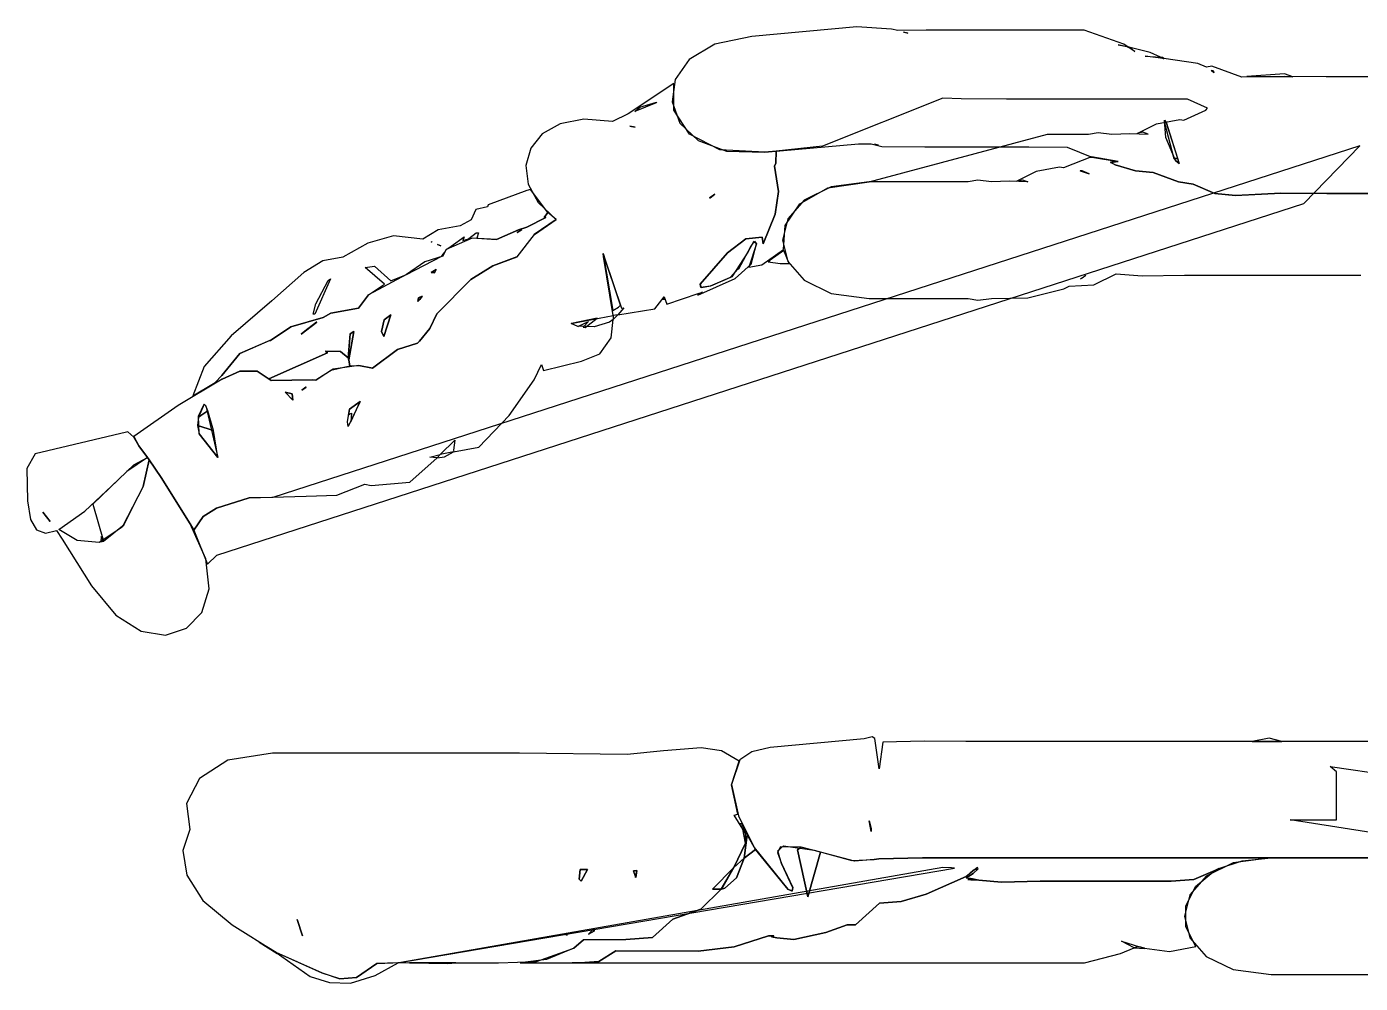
# Model space of a CAD drawing. Extents: x -74 to 153, y -120 to 75.
# Drawn here: x 94.6 to 128.78, y -27.63 to -3.12 of the extents above; entities that cross this region are included whole.
import ezdxf

# ---------------------------------------------------------------- set-up
doc = ezdxf.new("R2010")
doc.units = 0

msp = doc.modelspace()

# ---------------------------------------------------------------- linework, layer by layer
at = {"layer": 'Layer 1'}
for p, q in [((113.18589, -3.369374), (112.232254, -3.563306)), ((115.871, -3.1194), (113.18589, -3.369374)), ((115.871418, -3.119383), (115.871, -3.1194)), ((116.764412, -3.182679), (115.871418, -3.119383)), ((116.924403, -3.216951), (116.764412, -3.182679)), ((117.651567, -3.208638), (116.924403, -3.216951)), ((117.070253, -3.255909), (117.097239, -3.25853)), ((117.185583, -3.289084), (117.070253, -3.255909)), ((117.070253, -3.255909), (117.070253, -3.255909)), ((117.097239, -3.25853), (117.185583, -3.289084)), ((119.038967, -3.210535), (117.651567, -3.208638)), ((120.282277, -3.210833), (119.038967, -3.210535)), ((121.704537, -3.210833), (120.282277, -3.210833)), ((122.719597, -3.571064), (121.704537, -3.210833)), ((112.232254, -3.563306), (111.579197, -3.956975)), ((122.8284, -3.64486), (122.575653, -3.58419)), ((122.575653, -3.58419), (122.805648, -3.629401)), ((122.805648, -3.629401), (122.719597, -3.571064)), ((122.80522, -3.629411), (122.827972, -3.64487)), ((122.858886, -3.645162), (122.80522, -3.629411)), ((122.80522, -3.629411), (122.80522, -3.629411)), ((122.827972, -3.64487), (122.878136, -3.6561)), ((122.999181, -3.751762), (122.8284, -3.64486)), ((122.878136, -3.6561), (122.858886, -3.645162)), ((123.39281, -3.784723), (122.878564, -3.65609)), ((122.878564, -3.65609), (122.999181, -3.751762)), ((111.579197, -3.956975), (111.218554, -4.475817)), ((123.727517, -3.935961), (123.265048, -3.877041)), ((123.265048, -3.877041), (123.656781, -3.896438)), ((123.656781, -3.896438), (123.39281, -3.784723)), ((123.656353, -3.896448), (123.727089, -3.935972)), ((123.656353, -3.896449), (123.656353, -3.896448)), ((123.708563, -3.904762), (123.656353, -3.896449)), ((123.745025, -3.937868), (123.708563, -3.904762)), ((123.727089, -3.935972), (123.745025, -3.937868)), ((123.745453, -3.937858), (123.727517, -3.935961)), ((124.618032, -4.065179), (123.745453, -3.937858)), ((124.836797, -4.152393), (124.618032, -4.065179)), ((124.97476, -4.129495), (124.836797, -4.152393)), ((124.960033, -4.242988), (125.003783, -4.242241)), ((125.026131, -4.304704), (124.960033, -4.242988)), ((125.738535, -4.413451), (124.97476, -4.129495)), ((125.003783, -4.242241), (125.026131, -4.304704)), ((125.003783, -4.242241), (125.003783, -4.242241)), ((126.824775, -4.395804), (125.738535, -4.413451)), ((126.833, -4.32581), (125.871025, -4.396544)), ((125.871025, -4.396544), (126.824981, -4.395797)), ((127.907655, -4.404554), (126.824775, -4.395804)), ((126.824981, -4.395797), (127.048263, -4.404985)), ((126.833292, -4.325793), (126.833, -4.32581)), ((127.048263, -4.404985), (126.833292, -4.325793)), ((129.289795, -4.405719), (127.907655, -4.404554)), ((111.186, -4.57199), (110.01401, -5.352976)), ((111.218554, -4.475817), (111.142161, -5.045267)), ((111.186007, -4.571986), (111.186, -4.57199)), ((111.186143, -5.258686), (111.186007, -4.571986)), ((110.733122, -5.074128), (110.188111, -5.296538)), ((110.310908, -5.183802), (110.741, -5.056189)), ((110.741, -5.05619), (110.733122, -5.074128)), ((110.741, -5.056189), (110.741, -5.05619)), ((111.142161, -5.045267), (111.341853, -5.590761)), ((118.081494, -4.951772), (114.99862, -6.176255)), ((118.548921, -4.971169), (118.081494, -4.951772)), ((119.710551, -4.973648), (118.548921, -4.971169)), ((120.471847, -4.973051), (119.710551, -4.973648)), ((121.014528, -4.9732), (120.471847, -4.973051)), ((121.146808, -4.9732), (121.014528, -4.9732)), ((122.059194, -4.9732), (121.146808, -4.9732)), ((122.273, -4.9732), (122.059194, -4.9732)), ((122.744399, -4.9732), (122.273, -4.9732)), ((123.365104, -4.973349), (122.744399, -4.9732)), ((123.366, -4.9732), (123.365104, -4.973349)), ((123.421019, -4.973195), (123.366, -4.9732)), ((124.228111, -4.973195), (123.421019, -4.973195)), ((124.349743, -4.977862), (124.228111, -4.973195)), ((124.862526, -5.209168), (124.349743, -4.977862)), ((110.01401, -5.352976), (109.615273, -5.552197)), ((110.188111, -5.296538), (110.310908, -5.183802)), ((111.583969, -5.869328), (111.186143, -5.258686)), ((124.254799, -5.51427), (124.820524, -5.260067)), ((124.820524, -5.260067), (124.862526, -5.209168)), ((108.267896, -5.604193), (107.811896, -5.865706)), ((108.872839, -5.487414), (108.267896, -5.604193)), ((109.615273, -5.552197), (108.872839, -5.487414)), ((110.054957, -5.668291), (110.191827, -5.692565)), ((110.191827, -5.692565), (110.054957, -5.668291)), ((110.054957, -5.668291), (110.054957, -5.668291)), ((111.341853, -5.590761), (111.809464, -6.037733)), ((123.05991, -5.856271), (123.557012, -5.609163)), ((123.557012, -5.609163), (124.153, -5.49604)), ((123.797704, -5.552488), (123.74972, -5.5503)), ((123.74972, -5.5503), (123.74975, -5.5503)), ((123.74975, -5.5503), (123.999578, -6.493608)), ((123.798837, -5.954408), (123.764713, -5.510918)), ((123.764713, -5.510918), (123.764713, -5.510921)), ((123.764713, -5.510921), (123.804528, -5.56605)), ((123.805171, -5.566051), (123.797704, -5.552488)), ((123.804528, -5.56605), (124.137779, -6.62078)), ((124.105021, -6.493608), (123.805171, -5.566051)), ((124.153, -5.49604), (124.254799, -5.51427)), ((107.811896, -5.865706), (107.516288, -6.235124)), ((112.365234, -6.272764), (111.583969, -5.869328)), ((111.809464, -6.037733), (112.536831, -6.311619)), ((113.515788, -6.337854), (115.914308, -6.119674)), ((115.914308, -6.119674), (116.242309, -6.122295)), ((116.188991, -7.093892), (120.765, -5.8694)), ((116.242309, -6.122295), (116.511529, -6.187341)), ((116.325583, -6.131335), (116.434088, -6.151169)), ((116.434088, -6.151169), (116.325583, -6.131335)), ((116.325583, -6.131335), (116.325583, -6.131335)), ((120.765, -5.8694), (121.808, -5.8694)), ((121.808, -5.8694), (121.810165, -5.869251)), ((121.810165, -5.869251), (121.811062, -5.869251)), ((121.811062, -5.869251), (122.063078, -5.82681)), ((122.063078, -5.82681), (122.407559, -5.869396)), ((122.407559, -5.869396), (122.872888, -5.856842)), ((122.872888, -5.856842), (123.34095, -5.869396)), ((123.201382, -5.817914), (123.05991, -5.856271)), ((123.34095, -5.869396), (123.201382, -5.817914)), ((124.044148, -6.546838), (123.798837, -5.954408)), ((128.76678, -6.17393), (100.907039, -15.185806)), ((107.516288, -6.235124), (107.392522, -6.67562)), ((113.515687, -6.337846), (112.365234, -6.272764)), ((112.536831, -6.311619), (113.515788, -6.337854)), ((113.804015, -6.304886), (113.515687, -6.337846)), ((113.79759, -6.61426), (113.804015, -6.304886)), ((113.80534, -6.304888), (113.798864, -6.613283)), ((114.99862, -6.176255), (113.80534, -6.304888)), ((116.511529, -6.187341), (117.614399, -6.195217)), ((117.614399, -6.195217), (119.040589, -6.197546)), ((119.040589, -6.197546), (120.282139, -6.197845)), ((120.282139, -6.197845), (121.266725, -6.202363)), ((121.888, -6.45788), (121.171768, -6.738772)), ((121.266725, -6.202363), (121.898012, -6.460041)), ((121.87611, -6.45496), (121.867359, -6.46065)), ((121.867359, -6.46065), (121.891567, -6.458462)), ((121.891567, -6.458462), (121.87611, -6.45496)), ((121.87611, -6.45496), (121.87611, -6.45496)), ((121.888437, -6.457918), (121.888, -6.45788)), ((122.575794, -6.571091), (121.888437, -6.457918)), ((121.898012, -6.460041), (122.575365, -6.571053)), ((124.06251, -6.493028), (123.99892, -6.493625)), ((123.99892, -6.493625), (124.044133, -6.546858)), ((123.999578, -6.493608), (124.105021, -6.493608)), ((124.104363, -6.493625), (124.06251, -6.493028)), ((124.06251, -6.493028), (124.06251, -6.493028)), ((124.137764, -6.6208), (124.104363, -6.493625)), ((127.333, -7.65044), (128.76678, -6.17393)), ((107.392522, -6.67562), (107.452047, -7.150364)), ((113.760407, -6.692681), (113.79759, -6.61426)), ((113.864252, -7.341825), (113.760407, -6.692681)), ((113.798864, -6.613283), (113.761149, -6.692683)), ((113.761149, -6.692683), (113.864994, -7.341827)), ((120.473981, -6.833665), (119.976879, -7.080773)), ((121.069969, -6.720542), (120.473981, -6.833665)), ((121.171768, -6.738772), (121.069969, -6.720542)), ((121.60258, -6.816212), (121.613661, -6.813882)), ((121.620225, -6.819423), (121.60258, -6.816212)), ((121.614319, -6.813896), (121.603238, -6.816225)), ((121.603238, -6.816225), (121.620883, -6.819436)), ((121.613661, -6.813882), (121.64692, -6.813135)), ((121.647578, -6.813149), (121.614319, -6.813896)), ((121.825571, -6.893073), (121.620225, -6.819423)), ((121.620883, -6.819436), (121.826229, -6.893087)), ((121.64692, -6.813135), (121.64692, -6.813152)), ((121.64692, -6.813152), (121.825571, -6.893073)), ((121.647578, -6.813165), (121.647578, -6.813149)), ((121.826229, -6.893087), (121.647578, -6.813165)), ((122.575365, -6.571053), (122.379644, -6.594679)), ((122.379644, -6.594679), (122.498939, -6.656371)), ((122.380073, -6.594718), (122.575794, -6.571091)), ((122.499368, -6.656409), (122.380073, -6.594718)), ((122.498939, -6.656371), (123.01712, -6.810526)), ((123.017549, -6.810564), (122.499368, -6.656409)), ((123.01712, -6.810526), (123.469083, -6.850924)), ((123.469512, -6.850962), (123.017549, -6.810564)), ((124.044133, -6.546858), (124.137764, -6.6208)), ((124.137779, -6.62078), (124.044148, -6.546838)), ((107.452047, -7.150364), (107.706314, -7.62253)), ((115.129676, -7.25023), (116.188991, -7.093892)), ((116.189, -7.0939), (115.21879, -7.222241)), ((117.682, -7.0939), (116.189, -7.0939)), ((118.724969, -7.093902), (117.682, -7.0939)), ((118.727135, -7.093753), (118.724969, -7.093902)), ((118.728031, -7.093753), (118.727135, -7.093753)), ((118.980047, -7.051313), (118.728031, -7.093753)), ((119.324528, -7.093898), (118.980047, -7.051313)), ((119.789857, -7.081344), (119.324528, -7.093898)), ((120.257919, -7.093898), (119.789857, -7.081344)), ((119.976879, -7.080773), (120.118351, -7.042416)), ((120.118351, -7.042416), (120.257919, -7.093898)), ((123.469083, -6.850924), (124.115161, -7.093897)), ((124.11559, -7.093935), (123.469512, -6.850962)), ((124.115161, -7.093897), (124.491878, -7.152818)), ((124.492307, -7.152856), (124.11559, -7.093935)), ((124.491878, -7.152818), (125.052859, -7.392959)), ((125.05329, -7.392997), (124.492307, -7.152856)), ((107.417305, -7.320392), (106.426895, -7.686748)), ((107.507, -7.28991), (107.417305, -7.320392)), ((107.506991, -7.289913), (107.507, -7.28991)), ((107.952831, -7.8832), (107.506991, -7.289913)), ((112.09908, -7.508233), (112.227567, -7.417957)), ((112.116575, -7.503715), (112.09908, -7.508233)), ((112.227767, -7.417954), (112.09928, -7.50823)), ((112.09928, -7.50823), (112.116776, -7.503713)), ((112.235877, -7.413731), (112.116575, -7.503715)), ((112.116776, -7.503713), (112.236078, -7.413729)), ((112.227567, -7.417957), (112.235877, -7.41373)), ((112.236078, -7.413728), (112.227767, -7.417954)), ((112.235877, -7.41373), (112.235877, -7.413731)), ((112.236078, -7.413729), (112.236078, -7.413728)), ((113.779657, -7.926215), (113.864252, -7.341825)), ((113.864994, -7.341827), (113.780399, -7.926217)), ((114.411554, -7.655556), (115.129676, -7.25023)), ((115.21879, -7.222241), (114.525783, -7.560595)), ((125.052859, -7.392959), (125.584281, -7.441048)), ((125.584713, -7.441086), (125.05329, -7.392997)), ((125.584281, -7.441048), (126.740038, -7.381499)), ((126.740467, -7.381537), (125.584713, -7.441086)), ((126.740038, -7.381499), (127.919618, -7.391416)), ((127.920047, -7.391454), (126.740467, -7.381537)), ((127.919618, -7.391416), (129.292578, -7.392581)), ((129.293007, -7.392619), (127.920047, -7.391454)), ((99.473261, -16.66217), (127.333, -7.65044)), ((106.108227, -7.799629), (105.989365, -8.065937)), ((106.409541, -7.733855), (106.108227, -7.799629)), ((106.426895, -7.686748), (106.409541, -7.733855)), ((107.706314, -7.62253), (108.166773, -8.055287)), ((114.034513, -8.214332), (114.411554, -7.655556)), ((114.525783, -7.560595), (114.109979, -8.038958)), ((105.989365, -8.065937), (105.709056, -8.220384)), ((107.418759, -8.252768), (107.900038, -8.009649)), ((107.900187, -8.009644), (107.418908, -8.252763)), ((108.166773, -8.055287), (107.607784, -8.441252)), ((107.608354, -8.441258), (108.167339, -8.055293)), ((107.860514, -8.004541), (107.952831, -7.8832)), ((107.900038, -8.009649), (107.860514, -8.004541)), ((107.952838, -7.883195), (107.860664, -8.004536)), ((107.860664, -8.004536), (107.900187, -8.009644)), ((107.95295, -7.8832), (107.952838, -7.883195)), ((108.167339, -8.055293), (107.95295, -7.8832)), ((113.477037, -8.686076), (113.779657, -7.926215)), ((113.780399, -7.926217), (113.47779, -8.686077)), ((114.109979, -8.038958), (113.971377, -8.587325)), ((104.000659, -8.48013), (103.342011, -8.668248)), ((104.754227, -8.562093), (104.000659, -8.48013)), ((105.144758, -8.322499), (104.754227, -8.562093)), ((105.709056, -8.220384), (105.144758, -8.322499)), ((106.011532, -8.541611), (105.34561, -8.831027)), ((105.47249, -8.74061), (105.808951, -8.504491)), ((105.808951, -8.504491), (105.772048, -8.593601)), ((105.922122, -8.555244), (105.931314, -8.545035)), ((105.931314, -8.545035), (106.118134, -8.404297)), ((106.63748, -8.572595), (106.011532, -8.541611)), ((106.118134, -8.404297), (106.179537, -8.401527)), ((106.179537, -8.401527), (106.132867, -8.533952)), ((106.132867, -8.533952), (106.637331, -8.5726)), ((106.637331, -8.5726), (107.202914, -8.32073)), ((107.203063, -8.320725), (106.63748, -8.572595)), ((107.607784, -8.441252), (107.163673, -9.015514)), ((107.164239, -9.01552), (107.608354, -8.441258)), ((107.165646, -8.39305), (107.291596, -8.32247)), ((107.283278, -8.323635), (107.165646, -8.39305)), ((107.291736, -8.322472), (107.165786, -8.393056)), ((107.165786, -8.393056), (107.283418, -8.323637)), ((107.202914, -8.32073), (107.418759, -8.252768)), ((107.418908, -8.252763), (107.203063, -8.320725)), ((107.291596, -8.32247), (107.283278, -8.323635)), ((107.283418, -8.323637), (107.291736, -8.322472)), ((107.291596, -8.32247), (107.291596, -8.32247)), ((107.291736, -8.322472), (107.291736, -8.322472)), ((113.027341, -8.556516), (113.443927, -8.512647)), ((113.444669, -8.512649), (113.028083, -8.55652)), ((113.443927, -8.512647), (113.477037, -8.686076)), ((113.47779, -8.686077), (113.444669, -8.512649)), ((113.998441, -8.831022), (114.034513, -8.214332)), ((103.342011, -8.668248), (102.703979, -9.024851)), ((104.964243, -8.632385), (104.978976, -8.630197)), ((104.989908, -8.641719), (104.964243, -8.632385)), ((104.978976, -8.630197), (104.989908, -8.641719)), ((104.978976, -8.630197), (104.978976, -8.630197)), ((105.130208, -8.700056), (105.212757, -8.732579)), ((105.212757, -8.732579), (105.130208, -8.700056)), ((105.130208, -8.700056), (105.130208, -8.700056)), ((105.34561, -8.831027), (105.260873, -8.997871)), ((105.313814, -8.893452), (105.345467, -8.831032)), ((105.345467, -8.831032), (105.47249, -8.74061)), ((105.772048, -8.593601), (105.922122, -8.555244)), ((112.561718, -8.911765), (113.027341, -8.556516)), ((113.028083, -8.55652), (112.562459, -8.911769)), ((112.846868, -9.32674), (113.150157, -8.766333)), ((113.229794, -8.635021), (113.082298, -8.896466)), ((113.300877, -8.679199), (113.102677, -9.281383)), ((113.150157, -8.766333), (113.251925, -8.612683)), ((113.162321, -9.203228), (113.300134, -8.679198)), ((113.300134, -8.679198), (113.229794, -8.635021)), ((113.251925, -8.612683), (113.300877, -8.679199)), ((113.440303, -9.221442), (113.998441, -8.831022)), ((114.002816, -8.851004), (113.654833, -9.101561)), ((113.971377, -8.587325), (114.109979, -9.135692)), ((114.002816, -8.851013), (114.002816, -8.851004)), ((114.140047, -9.188784), (114.002816, -8.851013)), ((102.189413, -9.120913), (101.698611, -9.417227)), ((102.703979, -9.024851), (102.189413, -9.120913)), ((104.330691, -9.466613), (105.240016, -8.997146)), ((104.799043, -9.142685), (104.330834, -9.466608)), ((105.260873, -8.997871), (104.799043, -9.142685)), ((105.240016, -8.997146), (105.270355, -8.944643)), ((105.270355, -8.944643), (105.313814, -8.893452)), ((107.163673, -9.015514), (106.544133, -9.250028)), ((106.544706, -9.250034), (107.164239, -9.01552)), ((109.815236, -10.254588), (109.369105, -8.930048)), ((109.369105, -8.930048), (109.369106, -8.930051)), ((109.369106, -8.930051), (109.61747, -10.388471)), ((109.384059, -9.003675), (109.370402, -8.931778)), ((109.370402, -8.931778), (109.425165, -9.092266)), ((109.624755, -10.521484), (109.384059, -9.003675)), ((109.425165, -9.092266), (109.839577, -10.329117)), ((111.855857, -9.716137), (112.561718, -8.911765)), ((112.562459, -8.911769), (111.856599, -9.716139)), ((113.082298, -8.896466), (112.671402, -9.53223)), ((112.75574, -9.569157), (113.162321, -9.203228)), ((113.102677, -9.281383), (113.440303, -9.221442)), ((113.647687, -9.144731), (113.603205, -9.145029)), ((113.603205, -9.145029), (113.90714, -9.187761)), ((113.654833, -9.101561), (113.618371, -9.127521)), ((113.618371, -9.127521), (113.647687, -9.144731)), ((113.90714, -9.187761), (114.140047, -9.188784)), ((114.109979, -9.135692), (114.525783, -9.614055)), ((101.698611, -9.417227), (100.880069, -10.141421)), ((103.273039, -9.287227), (103.508873, -9.255288)), ((103.763951, -9.718628), (103.273039, -9.287227)), ((104.330834, -9.466608), (103.360548, -9.98712)), ((103.508873, -9.255288), (103.930938, -9.626457)), ((103.930938, -9.626457), (104.330691, -9.466613)), ((105.093462, -9.344387), (104.963661, -9.418475)), ((104.963661, -9.418475), (105.053349, -9.428101)), ((104.963795, -9.418477), (105.093596, -9.344389)), ((105.053483, -9.428103), (104.963795, -9.418477)), ((105.053349, -9.428101), (105.093462, -9.344387)), ((105.093596, -9.344389), (105.053483, -9.428103)), ((105.093462, -9.344387), (105.093462, -9.344387)), ((105.093596, -9.344389), (105.093596, -9.344389)), ((106.544133, -9.250028), (105.977535, -9.596987)), ((105.978108, -9.596993), (106.544706, -9.250034)), ((111.798534, -9.999368), (112.75574, -9.569157)), ((112.671402, -9.53223), (112.114638, -9.767675)), ((112.133697, -9.761933), (112.643851, -9.535148)), ((112.643851, -9.535148), (112.820904, -9.331407)), ((112.820904, -9.331407), (112.846868, -9.32674)), ((121.604626, -9.57789), (121.733695, -9.496218)), ((121.649832, -9.565055), (121.604626, -9.57789)), ((121.74055, -9.493593), (121.649832, -9.565055)), ((121.733695, -9.496218), (121.740565, -9.49359)), ((121.740565, -9.49359), (121.74055, -9.493593)), ((121.953199, -9.730678), (122.524637, -9.455377)), ((122.524637, -9.455377), (123.191862, -9.503214)), ((123.191862, -9.503214), (124.271972, -9.482796)), ((124.271972, -9.482796), (125.212218, -9.483094)), ((125.212218, -9.483094), (126.105205, -9.483393)), ((126.105205, -9.483393), (127.000678, -9.483393)), ((127.000678, -9.483393), (127.896734, -9.483393)), ((127.896734, -9.483393), (128.792939, -9.483393)), ((102.386332, -9.581527), (101.984974, -10.480791)), ((102.006247, -10.222758), (102.326394, -9.624258)), ((102.326394, -9.624258), (102.386333, -9.581526)), ((102.386333, -9.581526), (102.386332, -9.581527)), ((103.360405, -9.987124), (103.763951, -9.718628)), ((105.977535, -9.596987), (105.112834, -10.479625)), ((105.113407, -10.479631), (105.978108, -9.596993)), ((111.879338, -9.803115), (111.855857, -9.716137)), ((111.856599, -9.716139), (111.885003, -9.803148)), ((112.114638, -9.767675), (111.879338, -9.803115)), ((111.885003, -9.803148), (112.133697, -9.761933)), ((114.525783, -9.614055), (115.21879, -9.952409)), ((120.259369, -10.063411), (121.181569, -9.833401)), ((121.181569, -9.833401), (121.316037, -9.767772)), ((121.316037, -9.767772), (121.953199, -9.730678)), ((100.880069, -10.141421), (99.834669, -11.037477)), ((101.938297, -10.485211), (102.006247, -10.222758)), ((103.098324, -10.328687), (103.360405, -9.987124)), ((103.360548, -9.98712), (103.098467, -10.328683)), ((104.64208, -10.065285), (104.62263, -10.161206)), ((104.62263, -10.161206), (104.674898, -10.111664)), ((104.622758, -10.161209), (104.642208, -10.065288)), ((104.675026, -10.111666), (104.622758, -10.161209)), ((104.733672, -10.019637), (104.64208, -10.065285)), ((104.642208, -10.065288), (104.7338, -10.019639)), ((104.674898, -10.111664), (104.733672, -10.019637)), ((104.7338, -10.019639), (104.675026, -10.111666)), ((104.733672, -10.019637), (104.733672, -10.019637)), ((104.7338, -10.019639), (104.7338, -10.019639)), ((109.761854, -10.307966), (109.815236, -10.254588)), ((110.699028, -10.345014), (110.937185, -10.039474)), ((110.93793, -10.039474), (110.884995, -10.105978)), ((110.884995, -10.105978), (110.943179, -10.102916)), ((110.937185, -10.039474), (111.000917, -10.225715)), ((110.937952, -10.039475), (110.93793, -10.039474)), ((110.943179, -10.102916), (110.937952, -10.039475)), ((111.000917, -10.225715), (111.811803, -9.957511)), ((111.92104, -9.9193), (111.798534, -9.999368)), ((111.811803, -9.957511), (111.92104, -9.9193)), ((115.21879, -9.952409), (116.189, -10.08075)), ((116.189, -10.08075), (116.189, -10.0806)), ((116.189, -10.0806), (117.682, -10.0806)), ((117.682, -10.0806), (118.725, -10.0806)), ((118.725, -10.0806), (118.727165, -10.080749)), ((118.727165, -10.080749), (118.728062, -10.080749)), ((118.728062, -10.080749), (118.980078, -10.12319)), ((118.980078, -10.12319), (119.324559, -10.080604)), ((119.324559, -10.080604), (120.259369, -10.063411)), ((101.366301, -10.80953), (102.19454, -10.573119)), ((102.194683, -10.573115), (101.366444, -10.809526)), ((101.984974, -10.480791), (101.938297, -10.485211)), ((102.19454, -10.573119), (102.390261, -10.455424)), ((102.390404, -10.45542), (102.194683, -10.573115)), ((102.390261, -10.455424), (103.098324, -10.328687)), ((103.098467, -10.328683), (102.390404, -10.45542)), ((103.748653, -11.059639), (103.930373, -10.503834)), ((103.9305, -10.503836), (103.74878, -11.059641)), ((103.930373, -10.503834), (103.759301, -10.632175)), ((103.759428, -10.632177), (103.9305, -10.503836)), ((103.930373, -10.503834), (103.930373, -10.503834)), ((103.9305, -10.503836), (103.9305, -10.503836)), ((105.112834, -10.479625), (104.932137, -10.854294)), ((104.93271, -10.8543), (105.113407, -10.479631)), ((108.556025, -10.723476), (109.624755, -10.521484)), ((109.22268, -10.591341), (108.556769, -10.723475)), ((108.91425, -10.823817), (109.222702, -10.591344)), ((109.222702, -10.591344), (109.22268, -10.591341)), ((109.61747, -10.388471), (109.761854, -10.307966)), ((109.75047, -10.50121), (109.624753, -10.521483)), ((109.624753, -10.521483), (109.62647, -10.620217)), ((109.62647, -10.620217), (109.750439, -10.50121)), ((109.750439, -10.50121), (109.75047, -10.50121)), ((109.901943, -10.320808), (109.750471, -10.501211)), ((109.750471, -10.501211), (110.699028, -10.345014)), ((109.839577, -10.329117), (109.901943, -10.320808)), ((100.84812, -11.155614), (101.366301, -10.80953)), ((101.366444, -10.809526), (100.848263, -11.15561)), ((101.631756, -10.996927), (102.032532, -10.693575)), ((101.727018, -10.917008), (101.631756, -10.996927)), ((102.032659, -10.693576), (101.631883, -10.996928)), ((101.631883, -10.996928), (101.727145, -10.917009)), ((102.024363, -10.693575), (101.727018, -10.917008)), ((101.727145, -10.917009), (102.02449, -10.693576)), ((102.032532, -10.693575), (102.024363, -10.693575)), ((102.024363, -10.693575), (102.024363, -10.693575)), ((102.02449, -10.693576), (102.032659, -10.693576)), ((102.02449, -10.693576), (102.02449, -10.693576)), ((102.979317, -10.932906), (102.857536, -11.658035)), ((102.857725, -11.658029), (102.979499, -10.9329)), ((102.979192, -10.932902), (102.889355, -10.992259)), ((102.88948, -10.992263), (102.979317, -10.932906)), ((102.979499, -10.9329), (102.979192, -10.932902)), ((103.759301, -10.632175), (103.688602, -10.926963)), ((103.688602, -10.926963), (103.748653, -11.059639)), ((103.688728, -10.926966), (103.759428, -10.632177)), ((103.74878, -11.059641), (103.688728, -10.926966)), ((104.932137, -10.854294), (104.663059, -11.173543)), ((104.663625, -11.173549), (104.93271, -10.8543)), ((108.709743, -10.795376), (108.556025, -10.723476)), ((108.556769, -10.723475), (108.710487, -10.795375)), ((109.141513, -10.81068), (108.709743, -10.795376)), ((108.710487, -10.795375), (108.730753, -10.79946)), ((108.730753, -10.79946), (108.73822, -10.791584)), ((108.73822, -10.791584), (108.998255, -10.673889)), ((108.998255, -10.673889), (108.862622, -10.819732)), ((108.862622, -10.819732), (108.91425, -10.823817)), ((109.530687, -10.693869), (109.141513, -10.81068)), ((109.626505, -10.620219), (109.530687, -10.693869)), ((109.575459, -11.088957), (109.626505, -10.620219)), ((99.834669, -11.037477), (99.146986, -11.82184)), ((100.061117, -11.496646), (100.824352, -11.159841)), ((100.824495, -11.159837), (100.061257, -11.496642)), ((100.824352, -11.159841), (100.84812, -11.155614)), ((100.848263, -11.15561), (100.824495, -11.159837)), ((102.889355, -10.992259), (102.83554, -11.605381)), ((102.835664, -11.605385), (102.88948, -10.992263)), ((104.610849, -11.227359), (104.098066, -11.389682)), ((104.098632, -11.389687), (104.611415, -11.227364)), ((104.663059, -11.173543), (104.610849, -11.227359)), ((104.611415, -11.227364), (104.663625, -11.173549)), ((109.28679, -11.500555), (109.575459, -11.088957)), ((99.601322, -12.052251), (100.061117, -11.496646)), ((100.061257, -11.496642), (99.601465, -12.052247)), ((102.304821, -11.472664), (100.801181, -12.139164)), ((100.801305, -12.139169), (102.304945, -11.472669)), ((102.639455, -11.440457), (102.252752, -11.432558)), ((102.252752, -11.432558), (102.304821, -11.472664)), ((102.304945, -11.472669), (102.252877, -11.432562)), ((102.252877, -11.432562), (102.63958, -11.440461)), ((102.835539, -11.605381), (102.639455, -11.440457)), ((102.63958, -11.440461), (102.835664, -11.605385)), ((102.856789, -11.659058), (102.835493, -11.605388)), ((102.835493, -11.605388), (102.856789, -11.659787)), ((102.856977, -11.659343), (102.835539, -11.605381)), ((102.83554, -11.605381), (102.856978, -11.659343)), ((104.098066, -11.389682), (103.460881, -11.867024)), ((103.461447, -11.867029), (104.098632, -11.389687)), ((108.819854, -11.690499), (109.28679, -11.500555)), ((99.146986, -11.82184), (98.857812, -12.577137)), ((100.063269, -11.946273), (99.605393, -12.150832)), ((99.606132, -12.150836), (100.064009, -11.946277)), ((100.50728, -11.947382), (100.063269, -11.946273)), ((100.064009, -11.946277), (100.508019, -11.947386)), ((100.859781, -12.18073), (100.50728, -11.947382)), ((100.508019, -11.947386), (100.801305, -12.139169)), ((102.454412, -11.896758), (102.007412, -12.176355)), ((102.008026, -12.176354), (102.395534, -11.922493)), ((102.395534, -11.922493), (102.878858, -11.812477)), ((103.111442, -11.79804), (102.454412, -11.896758)), ((102.857536, -11.658035), (102.856789, -11.659058)), ((102.856789, -11.659787), (102.87866, -11.812484)), ((102.856979, -11.659343), (102.856977, -11.659343)), ((102.856978, -11.659343), (102.857725, -11.658029)), ((102.878858, -11.812477), (102.856979, -11.659343)), ((102.87866, -11.812484), (103.112008, -11.798046)), ((103.460881, -11.867024), (103.111442, -11.79804)), ((103.112008, -11.798046), (103.461447, -11.867029)), ((107.608195, -12.168773), (107.790159, -11.772143)), ((107.790159, -11.772143), (107.840229, -11.93178)), ((107.840229, -11.93178), (108.819854, -11.690499)), ((99.605393, -12.150832), (98.479791, -12.8231)), ((98.857812, -12.577137), (99.430392, -12.235575)), ((99.430392, -12.235575), (99.601322, -12.052251)), ((99.601465, -12.052247), (99.430535, -12.235571)), ((99.430535, -12.235571), (99.606132, -12.150836)), ((100.801181, -12.139164), (100.860395, -12.180729)), ((101.921951, -12.166584), (100.859781, -12.18073)), ((100.860395, -12.180729), (101.922565, -12.166583)), ((102.007412, -12.176355), (101.921951, -12.166584)), ((101.922565, -12.166583), (102.008026, -12.176354)), ((106.963934, -13.085092), (107.608195, -12.168773)), ((101.219513, -12.482626), (101.403862, -12.526087)), ((101.219514, -12.482626), (101.219513, -12.482626)), ((101.421216, -12.68841), (101.219514, -12.482626)), ((101.219603, -12.482623), (101.421305, -12.688407)), ((101.403952, -12.526084), (101.219603, -12.482623)), ((101.219603, -12.482623), (101.219603, -12.482623)), ((101.403862, -12.526087), (101.421216, -12.68841)), ((101.421305, -12.688407), (101.403952, -12.526084)), ((101.762777, -12.351951), (101.648149, -12.431727)), ((101.648149, -12.431727), (101.754466, -12.353993)), ((101.648239, -12.431721), (101.762867, -12.351945)), ((101.754556, -12.353986), (101.648239, -12.431721)), ((101.754466, -12.353993), (101.762777, -12.351954)), ((101.762867, -12.351948), (101.754556, -12.353986)), ((101.762777, -12.351954), (101.762777, -12.351951)), ((101.762867, -12.351945), (101.762867, -12.351948)), ((98.479791, -12.8231), (97.339733, -13.622822)), ((99.14949, -12.793996), (98.996362, -13.124912)), ((98.999849, -13.102199), (99.149283, -12.793999)), ((99.240673, -12.961569), (99.059102, -13.078535)), ((99.05922, -13.078534), (99.240791, -12.961568)), ((99.149283, -12.793999), (99.149283, -12.794)), ((99.149283, -12.794), (99.190561, -12.83644)), ((99.149491, -12.793995), (99.14949, -12.793996)), ((99.190769, -12.836435), (99.149491, -12.793995)), ((99.190561, -12.83644), (99.49581, -14.16098)), ((99.240791, -12.961568), (99.190769, -12.836435)), ((99.384475, -13.462976), (99.240673, -12.961569)), ((99.240673, -12.961569), (99.240673, -12.961569)), ((102.820234, -13.245577), (102.867102, -12.918112)), ((103.140123, -12.7256), (102.837495, -13.364827)), ((102.867309, -12.918108), (102.848932, -13.060596)), ((102.867102, -12.918112), (103.140123, -12.7256)), ((103.14033, -12.725596), (102.867309, -12.918108)), ((102.904936, -13.243774), (103.14033, -12.725596)), ((103.140123, -12.7256), (103.140123, -12.7256)), ((103.14033, -12.725596), (103.14033, -12.725596)), ((98.996386, -13.124329), (98.973051, -13.337259)), ((98.996362, -13.124912), (99.05922, -13.078534)), ((99.059102, -13.078535), (98.996386, -13.124329)), ((99.014382, -13.552817), (98.999849, -13.102199)), ((102.837495, -13.364827), (102.820234, -13.245577)), ((102.848932, -13.060596), (102.924335, -13.018302)), ((102.924335, -13.018302), (102.904936, -13.243774)), ((106.184335, -13.890443), (106.963934, -13.085092)), ((97.157989, -13.504853), (94.812787, -14.063476)), ((97.1857, -13.5015), (97.157989, -13.504853)), ((97.346984, -13.633375), (97.185689, -13.501498)), ((97.185689, -13.501498), (97.1857, -13.5015)), ((97.339733, -13.622822), (97.474492, -13.853836)), ((97.474749, -13.853853), (97.346984, -13.633375)), ((98.973051, -13.337259), (99.384475, -13.462976)), ((98.973168, -13.337697), (98.973169, -13.337696)), ((99.384734, -13.463559), (98.973168, -13.337697)), ((98.973169, -13.337696), (99.014589, -13.552814)), ((99.49581, -14.16098), (99.014382, -13.552817)), ((99.014589, -13.552814), (99.496017, -14.160977)), ((99.496017, -14.160977), (99.384734, -13.463559)), ((97.474492, -13.853836), (97.692525, -14.152959)), ((97.692782, -14.152976), (97.474749, -13.853853)), ((105.53285, -14.01237), (105.193335, -14.082082)), ((105.193343, -14.08208), (105.570926, -13.716162)), ((105.30738, -14.138231), (105.53285, -14.01237)), ((105.53285, -14.01237), (105.53285, -14.01237)), ((105.532858, -14.012368), (106.184335, -13.890443)), ((105.548465, -14.000846), (105.532858, -14.012368)), ((105.570926, -13.716162), (105.539571, -13.967011)), ((105.539571, -13.967011), (105.548465, -14.000846)), ((94.812787, -14.063476), (94.596162, -14.441495)), ((96.769507, -14.894127), (97.345587, -14.348091)), ((97.692516, -14.152962), (97.160841, -14.514778)), ((97.345587, -14.348091), (97.692782, -14.152976)), ((97.583565, -14.898361), (97.737134, -14.21611)), ((97.737411, -14.216125), (97.583842, -14.898376)), ((97.73714, -14.216111), (97.692516, -14.152962)), ((97.692525, -14.152959), (97.737148, -14.216109)), ((97.692793, -14.152978), (97.737417, -14.216128)), ((97.737417, -14.216128), (97.692793, -14.152978)), ((97.692793, -14.152978), (97.692793, -14.152978)), ((97.737134, -14.21611), (97.73714, -14.216111)), ((97.737148, -14.216109), (98.040067, -14.66545)), ((98.04033, -14.665466), (97.737411, -14.216125)), ((104.41569, -14.790518), (105.114729, -14.161273)), ((104.93053, -14.148147), (105.193343, -14.08208)), ((105.114729, -14.161273), (104.93053, -14.148147)), ((105.193335, -14.082082), (105.114721, -14.161275)), ((105.114721, -14.161275), (105.30738, -14.138231)), ((94.596162, -14.441495), (94.62004, -15.268813)), ((97.160841, -14.514778), (96.288926, -15.351932)), ((98.040067, -14.66545), (98.786922, -15.86019)), ((98.787185, -15.860206), (98.04033, -14.665466)), ((96.08712, -15.531979), (96.769507, -14.894127)), ((97.583842, -14.898376), (97.040569, -15.937834)), ((97.093824, -15.870902), (97.583565, -14.898361)), ((102.549268, -15.124087), (103.261368, -14.842064)), ((103.261368, -14.842064), (103.429819, -14.870504)), ((103.429819, -14.870504), (104.41569, -14.790518)), ((94.62004, -15.268813), (94.691868, -15.749538)), ((96.288926, -15.351932), (96.563985, -16.296261)), ((99.461447, -15.452721), (100.300188, -15.191503)), ((100.300917, -15.191496), (99.462171, -15.452714)), ((100.300188, -15.191503), (101.762108, -15.149062)), ((100.907039, -15.185806), (100.300917, -15.191496)), ((101.762108, -15.149062), (102.549268, -15.124087)), ((95.012203, -15.560648), (95.198448, -15.796184)), ((95.198448, -15.796184), (95.012203, -15.560648)), ((95.012203, -15.560648), (95.012203, -15.560648)), ((95.421002, -16.002546), (96.08712, -15.531979)), ((98.882158, -16.021346), (99.116607, -15.672492)), ((99.117331, -15.672485), (98.882887, -16.021339)), ((99.116607, -15.672492), (99.461447, -15.452721)), ((99.462171, -15.452714), (99.117331, -15.672485)), ((94.691868, -15.749538), (94.849822, -16.014254)), ((94.849822, -16.014254), (95.078032, -16.096538)), ((95.078032, -16.096538), (95.36063, -16.029964)), ((95.36063, -16.029964), (95.507634, -16.248436)), ((95.892737, -16.283877), (95.421002, -16.002546)), ((97.040569, -15.937834), (96.45473, -16.330987)), ((96.563985, -16.296261), (97.093824, -15.870902)), ((98.786922, -15.86019), (98.882158, -16.021346)), ((99.192557, -16.75096), (98.787185, -15.860206)), ((98.882887, -16.021339), (99.226786, -16.888226)), ((95.507634, -16.248436), (96.254205, -17.443176)), ((96.45473, -16.330987), (95.892737, -16.283877)), ((96.503319, -16.176659), (96.501154, -16.317835)), ((96.501154, -16.317835), (96.564744, -16.29625)), ((96.503341, -16.176659), (96.503319, -16.176659)), ((96.564744, -16.29625), (96.503341, -16.176659)), ((99.226786, -16.888226), (99.473261, -16.66217)), ((99.272911, -17.517949), (99.192557, -16.75096)), ((96.254205, -17.443176), (96.877253, -18.197895)), ((99.087613, -18.124073), (99.272911, -17.517949)), ((96.877253, -18.197895), (97.531484, -18.606243)), ((98.696032, -18.532231), (99.087613, -18.124073)), ((97.531484, -18.606243), (98.157533, -18.705321)), ((98.157533, -18.705321), (98.696032, -18.532231)), ((116.064669, -21.361074), (113.650549, -21.587276)), ((116.269, -21.3163), (116.064669, -21.361074)), ((116.337684, -21.355775), (116.268703, -21.316252)), ((116.268703, -21.316252), (116.269, -21.3163)), ((116.448959, -22.134865), (116.337684, -21.355775)), ((116.54026, -21.450135), (116.448959, -22.134865)), ((117.60243, -21.428405), (116.54026, -21.450135)), ((118.66985, -21.430301), (117.60243, -21.428405)), ((119.84403, -21.4306), (118.66985, -21.430301)), ((121.04053, -21.4306), (119.84403, -21.4306)), ((122.75826, -21.4306), (121.04053, -21.4306)), ((123.981, -21.4306), (122.75826, -21.4306)), ((125.116, -21.4306), (123.981, -21.4306)), ((127.221, -21.4306), (125.116, -21.4306)), ((126.442, -21.3516), (126.00987, -21.430646)), ((126.00987, -21.430646), (126.767, -21.4306)), ((126.442643, -21.351554), (126.442, -21.3516)), ((126.767, -21.4306), (126.442643, -21.351554)), ((128.715, -21.4306), (127.221, -21.4306)), ((129.914, -21.4306), (128.715, -21.4306)), ((100.895, -21.7293), (99.755336, -21.913986)), ((102.104443, -21.72933), (100.895, -21.7293)), ((103.019025, -21.729479), (102.104443, -21.72933)), ((104.478905, -21.729479), (103.019025, -21.729479)), ((106.284295, -21.728882), (104.478905, -21.729479)), ((107.225997, -21.729479), (106.284295, -21.728882)), ((109.985917, -21.762148), (107.225997, -21.729479)), ((110.920914, -21.667934), (109.985917, -21.762148)), ((111.881, -21.5937), (110.920914, -21.667934)), ((112.404268, -21.671186), (111.88071, -21.593652)), ((111.88071, -21.593652), (111.881, -21.5937)), ((112.854349, -21.933465), (112.404268, -21.671186)), ((113.185151, -21.697344), (112.878768, -21.904754)), ((113.650549, -21.587276), (113.185151, -21.697344)), ((99.755336, -21.913986), (99.022462, -22.385102)), ((112.878768, -21.904754), (112.66206, -22.536813)), ((112.662725, -22.540843), (112.854349, -21.933465)), ((128.171, -22.2096), (128.007074, -22.071342)), ((128.007074, -22.071342), (134.54267, -23.044976)), ((128.171, -22.3566), (128.171, -22.2096)), ((99.022462, -22.385102), (98.696303, -23.018238)), ((112.66206, -22.536813), (112.838451, -23.333881)), ((112.824892, -23.296365), (112.662725, -22.540843)), ((128.171, -22.5924), (128.171, -22.3566)), ((128.171, -22.9958), (128.171, -22.5924)), ((98.696303, -23.018238), (98.77678, -23.68898)), ((128.171, -23.4438), (128.171, -22.9958)), ((112.732135, -23.322325), (112.824892, -23.296365)), ((112.955393, -23.680155), (112.732135, -23.322325)), ((112.838451, -23.333881), (113.245967, -24.146389)), ((112.92142, -23.533986), (112.863953, -23.544341)), ((112.863953, -23.544341), (113.015016, -23.791039)), ((112.921421, -23.533986), (112.92142, -23.533986)), ((113.063319, -23.823336), (112.921421, -23.533986)), ((116.192363, -23.461649), (116.19237, -23.461648)), ((116.243699, -23.665682), (116.192363, -23.461649)), ((116.19237, -23.461648), (116.237875, -23.737582)), ((116.192873, -23.461639), (116.192865, -23.46164)), ((116.192865, -23.46164), (116.244202, -23.665673)), ((116.238377, -23.737573), (116.192873, -23.461639)), ((133.2018, -24.417496), (126.984, -23.4438)), ((126.984, -23.4438), (128.138, -23.4438)), ((128.138, -23.4438), (128.171, -23.4438)), ((98.77678, -23.68898), (98.603025, -24.227518)), ((113.024697, -24.03462), (112.955393, -23.680155)), ((112.985295, -24.42552), (113.063319, -23.823336)), ((113.063338, -23.822757), (112.985605, -24.425523)), ((113.015016, -23.791039), (113.024676, -24.034662)), ((113.278167, -24.197572), (113.063338, -23.822757)), ((116.237875, -23.737582), (116.243699, -23.665682)), ((116.244202, -23.665673), (116.238377, -23.737573)), ((98.603025, -24.227518), (98.701703, -24.853814)), ((113.024676, -24.034662), (112.723512, -24.658576)), ((112.723533, -24.658534), (113.024697, -24.03462)), ((113.277217, -24.196542), (112.985237, -24.425514)), ((112.985605, -24.425523), (113.278167, -24.197572)), ((113.245967, -24.146389), (114.10647, -25.219439)), ((114.115403, -25.225492), (113.277217, -24.196542)), ((113.917519, -24.133267), (113.843158, -24.2774)), ((113.845584, -24.233637), (113.99715, -24.104079)), ((113.947771, -24.559396), (113.845584, -24.233637)), ((114.446869, -24.140538), (113.917519, -24.133267)), ((113.99715, -24.104079), (114.78193, -24.220093)), ((114.353679, -24.208792), (114.446869, -24.140538)), ((114.620484, -25.411291), (114.353679, -24.208792)), ((114.447, -24.1405), (114.35381, -24.208754)), ((114.35381, -24.208754), (114.622089, -25.409888)), ((114.941846, -24.265049), (114.446999, -24.1405)), ((114.446999, -24.1405), (114.447, -24.1405)), ((114.939669, -24.264504), (114.620484, -25.411291)), ((114.622089, -25.409888), (114.941846, -24.265049)), ((114.78193, -24.220093), (115.742881, -24.480491)), ((115.810966, -24.495432), (114.939669, -24.264504)), ((112.723512, -24.658576), (112.985295, -24.42552)), ((112.985605, -24.425523), (112.723822, -24.65858)), ((112.985294, -24.42552), (112.788346, -24.921914)), ((112.788657, -24.921918), (112.985605, -24.425523)), ((112.985237, -24.425514), (112.985294, -24.42552)), ((112.985605, -24.425523), (112.985605, -24.425523)), ((113.843158, -24.2774), (113.947213, -24.559397)), ((113.947213, -24.559397), (114.234073, -25.175519)), ((114.235508, -25.180839), (113.947771, -24.559396)), ((115.742881, -24.480491), (116.320771, -24.458328)), ((116.320219, -24.458329), (115.810966, -24.495432)), ((116.44156, -24.435431), (116.320219, -24.458329)), ((116.320771, -24.458328), (116.442112, -24.43543)), ((117.55551, -24.415013), (116.44156, -24.435431)), ((116.442112, -24.43543), (117.556062, -24.415012)), ((118.67223, -24.417201), (117.55551, -24.415013)), ((117.556062, -24.415012), (118.672782, -24.4172)), ((119.84407, -24.4175), (118.67223, -24.417201)), ((118.672782, -24.4172), (119.844622, -24.417499)), ((121.04027, -24.4175), (119.84407, -24.4175)), ((119.844622, -24.417499), (121.040822, -24.417499)), ((122.758, -24.4175), (121.04027, -24.4175)), ((121.040822, -24.417499), (122.758552, -24.417499)), ((123.981, -24.4175), (122.758, -24.4175)), ((122.758552, -24.417499), (123.981, -24.4175)), ((125.116, -24.4175), (123.981, -24.4175)), ((123.981, -24.4175), (125.116, -24.4175)), ((125.52279, -24.545841), (124.829783, -24.884195)), ((126.493, -24.4175), (125.116, -24.4175)), ((125.116, -24.4175), (127.221, -24.4175)), ((125.155264, -24.686764), (125.748283, -24.489558)), ((126.493, -24.4175), (125.52279, -24.545841)), ((125.748283, -24.489558), (126.493, -24.4175)), ((127.221, -24.4175), (126.493, -24.4175)), ((129.648, -24.4175), (127.221, -24.4175)), ((127.221, -24.4175), (128.715, -24.4175)), ((128.715, -24.4175), (129.914, -24.4175)), ((98.701703, -24.853814), (99.109987, -25.508408)), ((104.112021, -27.105619), (118.377, -24.6749)), ((118.07671, -24.663378), (104.18334, -27.094097)), ((108.779204, -24.712683), (108.759745, -24.956436)), ((108.760057, -24.956441), (108.779515, -24.712687)), ((108.971423, -24.716475), (108.779204, -24.712682)), ((108.779204, -24.712682), (108.779204, -24.712683)), ((108.779515, -24.712686), (108.971734, -24.716479)), ((108.779515, -24.712687), (108.779515, -24.712686)), ((108.808662, -25.009181), (108.971423, -24.716475)), ((108.971734, -24.716479), (108.808973, -25.009185)), ((110.237624, -24.740248), (110.153477, -24.743459)), ((110.153477, -24.743459), (110.205545, -24.915553)), ((110.153788, -24.743459), (110.237935, -24.740248)), ((110.205856, -24.915553), (110.153788, -24.743459)), ((110.205545, -24.915553), (110.237624, -24.740251)), ((110.237935, -24.740251), (110.205856, -24.915553)), ((110.237624, -24.740251), (110.237624, -24.740248)), ((110.237935, -24.740248), (110.237935, -24.740251)), ((112.723513, -24.658576), (112.175, -25.215256)), ((112.17502, -25.215214), (112.723533, -24.658534)), ((112.401344, -25.215548), (112.723513, -24.658576)), ((112.723822, -24.65858), (112.401653, -25.215552)), ((112.788346, -24.921914), (112.487535, -25.192797)), ((112.487846, -25.1928), (112.788657, -24.921918)), ((112.723822, -24.65858), (112.723822, -24.65858)), ((117.650423, -25.342622), (118.67709, -24.892517)), ((118.677158, -24.892463), (117.650489, -25.342568)), ((118.303494, -24.669651), (118.07671, -24.663378)), ((118.377, -24.6749), (118.303494, -24.669651)), ((118.67709, -24.892517), (118.868334, -24.72274)), ((118.96403, -24.661302), (118.677158, -24.892463)), ((118.855539, -24.816232), (118.677672, -24.925769)), ((118.677672, -24.925769), (118.835766, -24.953479)), ((118.678405, -24.925775), (118.856286, -24.816238)), ((118.836499, -24.953484), (118.678405, -24.925775)), ((118.835766, -24.953479), (119.004658, -24.986147)), ((119.005391, -24.986153), (118.836499, -24.953484)), ((118.984235, -24.694025), (118.855539, -24.816232)), ((118.856286, -24.816238), (118.984968, -24.694031)), ((118.868334, -24.72274), (118.984235, -24.694025)), ((118.964695, -24.661362), (118.96403, -24.661302)), ((118.984968, -24.694031), (118.964695, -24.661362)), ((124.829783, -24.884195), (124.413979, -25.362558)), ((124.508786, -24.970623), (125.053913, -24.738962)), ((125.054646, -24.738968), (124.509519, -24.970629)), ((124.554332, -25.150621), (125.054646, -24.738968)), ((125.053913, -24.738962), (125.066159, -24.732399)), ((125.066159, -24.732399), (125.152352, -24.686167)), ((125.15241, -24.686092), (125.066217, -24.732324)), ((125.066217, -24.732324), (125.15533, -24.686675)), ((125.152352, -24.686167), (125.155264, -24.686764)), ((125.152417, -24.686078), (125.15241, -24.686092)), ((125.15533, -24.686675), (125.152417, -24.686078)), ((108.759745, -24.956436), (108.808662, -25.009181)), ((108.808973, -25.009185), (108.760057, -24.956441)), ((112.401342, -25.215548), (111.878657, -25.73251)), ((111.878681, -25.732474), (112.401364, -25.215512)), ((112.175, -25.215256), (112.401344, -25.215554)), ((112.401364, -25.215512), (112.17502, -25.215214)), ((112.487535, -25.192797), (112.401342, -25.215548)), ((112.401344, -25.215554), (112.401344, -25.215548)), ((112.401653, -25.215552), (112.487846, -25.1928)), ((114.10647, -25.219439), (114.212963, -25.263646)), ((114.215809, -25.262375), (114.115403, -25.225492)), ((114.212963, -25.263646), (114.235508, -25.180839)), ((114.234073, -25.175519), (114.215809, -25.262375)), ((119.004654, -24.986138), (118.720243, -24.967629)), ((118.720243, -24.967629), (118.794414, -24.980711)), ((118.795148, -24.980726), (118.720979, -24.967645)), ((118.720979, -24.967645), (119.005391, -24.986153)), ((118.794414, -24.980711), (119.004654, -24.986138)), ((119.005391, -24.986153), (118.795148, -24.980726)), ((119.004654, -24.986138), (119.004654, -24.986138)), ((119.004658, -24.986147), (119.582479, -25.036025)), ((119.583212, -25.036031), (119.005391, -24.986153)), ((119.582479, -25.036025), (120.574353, -25.013858)), ((120.575086, -25.013864), (119.583212, -25.036031)), ((120.574353, -25.013858), (121.656073, -25.014455)), ((121.656806, -25.014461), (120.575086, -25.013864)), ((121.656073, -25.014455), (122.681343, -25.014604)), ((122.682076, -25.01461), (121.656806, -25.014461)), ((122.681343, -25.014604), (123.933843, -25.014604)), ((123.934576, -25.01461), (122.682076, -25.01461)), ((123.933843, -25.014604), (124.508786, -24.970623)), ((124.509519, -24.970629), (123.934576, -25.01461)), ((124.305989, -25.652374), (124.554332, -25.150621)), ((99.109987, -25.508408), (99.86505, -26.13184)), ((115.843527, -26.133927), (116.45781, -25.578122)), ((116.457878, -25.578068), (115.843595, -26.133873)), ((116.45781, -25.578122), (117.012378, -25.534174)), ((117.012444, -25.53412), (116.457878, -25.578068)), ((117.012378, -25.534174), (117.650423, -25.342622)), ((117.650489, -25.342568), (117.012444, -25.53412)), ((124.413979, -25.362558), (124.275377, -25.910925)), ((111.878657, -25.73251), (111.159352, -25.987492)), ((111.159374, -25.987456), (111.878681, -25.732474)), ((124.275377, -25.910925), (124.413979, -26.459292)), ((124.30954, -26.183627), (124.305989, -25.652374)), ((99.86505, -26.13184), (100.978471, -26.831938)), ((101.532444, -25.995218), (101.668801, -26.414952)), ((101.668801, -26.414952), (101.532444, -25.995218)), ((101.532444, -25.995218), (101.532444, -25.995218)), ((101.532755, -25.995221), (101.669112, -26.414955)), ((101.669112, -26.414955), (101.532755, -25.995221)), ((101.532755, -25.995221), (101.532755, -25.995221)), ((109.110264, -26.246504), (108.999571, -26.365366)), ((108.999571, -26.365366), (109.149929, -26.282819)), ((108.999882, -26.365369), (109.110575, -26.246507)), ((109.15024, -26.282822), (108.999882, -26.365369)), ((109.149929, -26.282819), (109.110263, -26.246504)), ((109.110263, -26.246504), (109.110264, -26.246504)), ((109.110575, -26.246507), (109.15024, -26.282822)), ((109.110575, -26.246507), (109.110575, -26.246507)), ((111.159352, -25.987492), (110.635951, -26.452446)), ((110.635976, -26.45241), (111.159374, -25.987456)), ((115.081207, -26.327893), (115.623448, -26.131298)), ((115.623516, -26.131245), (115.081275, -26.32784)), ((115.623448, -26.131298), (115.843527, -26.133927)), ((115.843595, -26.133873), (115.623516, -26.131245)), ((124.564907, -26.683778), (124.30954, -26.183627)), ((100.55361, -26.571252), (101.014616, -26.861041)), ((100.99099, -26.838727), (100.55361, -26.571252)), ((100.55361, -26.571252), (100.55361, -26.571252)), ((108.377694, -26.367407), (108.453537, -26.391762)), ((108.453537, -26.391762), (108.377694, -26.367407)), ((108.377694, -26.367407), (108.377694, -26.367407)), ((108.378005, -26.36741), (108.453849, -26.391765)), ((108.453849, -26.391765), (108.378005, -26.36741)), ((108.378005, -26.36741), (108.378005, -26.36741)), ((108.870512, -26.51267), (108.616891, -26.728808)), ((108.616913, -26.728772), (108.870534, -26.512634)), ((109.950032, -26.503336), (108.870512, -26.51267)), ((108.870534, -26.512634), (109.950054, -26.5033)), ((110.635951, -26.452446), (109.950032, -26.503336)), ((109.950054, -26.5033), (110.635976, -26.45241)), ((112.728065, -26.697572), (113.610821, -26.408541)), ((113.610889, -26.408487), (112.728129, -26.697518)), ((113.610821, -26.408541), (113.74558, -26.410587)), ((113.745648, -26.410533), (113.610889, -26.408487)), ((113.74558, -26.410587), (113.690883, -26.434796)), ((113.690883, -26.434796), (113.824477, -26.461048)), ((113.690951, -26.434742), (113.745648, -26.410533)), ((113.824545, -26.460995), (113.690951, -26.434742)), ((113.824477, -26.461048), (114.263305, -26.507243)), ((114.263376, -26.507189), (113.824545, -26.460995)), ((114.263305, -26.507243), (115.081207, -26.327893)), ((115.081275, -26.32784), (114.263376, -26.507189)), ((122.983827, -26.72301), (122.660351, -26.550478)), ((122.660351, -26.550478), (123.123694, -26.694133)), ((124.413979, -26.459292), (124.829783, -26.937655)), ((100.978471, -26.831938), (102.17301, -27.36406)), ((100.988594, -26.837603), (101.865817, -27.449945)), ((100.988596, -26.837603), (100.988594, -26.837603)), ((102.172976, -27.364094), (100.988596, -26.837603)), ((101.014616, -26.861041), (100.99099, -26.838727)), ((107.663334, -27.070337), (108.616913, -26.728772)), ((108.616891, -26.728808), (107.919638, -27.016381)), ((109.260036, -27.071403), (109.700931, -26.797208)), ((109.700999, -26.797155), (109.260104, -27.071351)), ((109.700931, -26.797208), (111.810101, -26.802316)), ((111.810169, -26.802262), (109.700999, -26.797155)), ((111.810101, -26.802316), (112.728065, -26.697572)), ((112.728129, -26.697518), (111.810169, -26.802262)), ((121.708, -27.1057), (122.628705, -26.867831)), ((122.628705, -26.867831), (122.983827, -26.72301)), ((123.048488, -26.701783), (122.98315, -26.72293)), ((122.98315, -26.72293), (123.246254, -26.732264)), ((123.123017, -26.694053), (123.048488, -26.701783)), ((123.25019, -26.728472), (123.123017, -26.694053)), ((123.123694, -26.694133), (123.250867, -26.728552)), ((123.246254, -26.732264), (123.250212, -26.72847)), ((123.250212, -26.72847), (123.25019, -26.728472)), ((123.250867, -26.728552), (123.887357, -26.813116)), ((123.887357, -26.813116), (124.564907, -26.683778)), ((124.829783, -26.937655), (125.52279, -27.276009)), ((103.573936, -27.118058), (103.045988, -27.479018)), ((103.046022, -27.478984), (103.57397, -27.118024)), ((103.531858, -27.432253), (104.121284, -27.100119)), ((104.121284, -27.100119), (103.573936, -27.118058)), ((103.57397, -27.118024), (104.183303, -27.094105)), ((104.121355, -27.100078), (104.112021, -27.105619)), ((104.18334, -27.094097), (104.121355, -27.100078)), ((104.183303, -27.094105), (105.274493, -27.107085)), ((104.409324, -27.100411), (105.391722, -27.119224)), ((104.409324, -27.10042), (104.409324, -27.100411)), ((105.274466, -27.107126), (104.409324, -27.10042)), ((105.599689, -27.106827), (105.274466, -27.107126)), ((105.274493, -27.107085), (106.688873, -27.105629)), ((105.391722, -27.119224), (105.599689, -27.106827)), ((106.688873, -27.105629), (107.663334, -27.070337)), ((107.919638, -27.016381), (107.248451, -27.107561)), ((107.248451, -27.107561), (108.787231, -27.105373)), ((108.787299, -27.10532), (108.577727, -27.105618)), ((108.577727, -27.105618), (109.663, -27.1057)), ((108.787231, -27.105373), (109.260036, -27.071403)), ((109.260104, -27.071351), (108.787299, -27.10532)), ((109.663, -27.1057), (110.877, -27.1057)), ((110.877, -27.1057), (112.646, -27.1057)), ((112.646, -27.1057), (114.125, -27.1057)), ((114.125, -27.1057), (116.683, -27.1057)), ((116.683, -27.1057), (118.704, -27.1057)), ((118.704, -27.1057), (120.073, -27.1057)), ((120.073, -27.1057), (121.708, -27.1057)), ((125.52279, -27.276009), (126.493, -27.40435)), ((101.865817, -27.449945), (102.360778, -27.609061)), ((102.62304, -27.514127), (102.172976, -27.364094)), ((102.17301, -27.36406), (102.623074, -27.514093)), ((102.360778, -27.609061), (102.896644, -27.62836)), ((103.045988, -27.479018), (102.62304, -27.514127)), ((102.623074, -27.514093), (103.046022, -27.478984)), ((102.896644, -27.62836), (103.531858, -27.432253)), ((126.493, -27.40435), (129.648, -27.4043))]:
    msp.add_line(p, q, dxfattribs=at)

doc.saveas('drawing.dxf')
